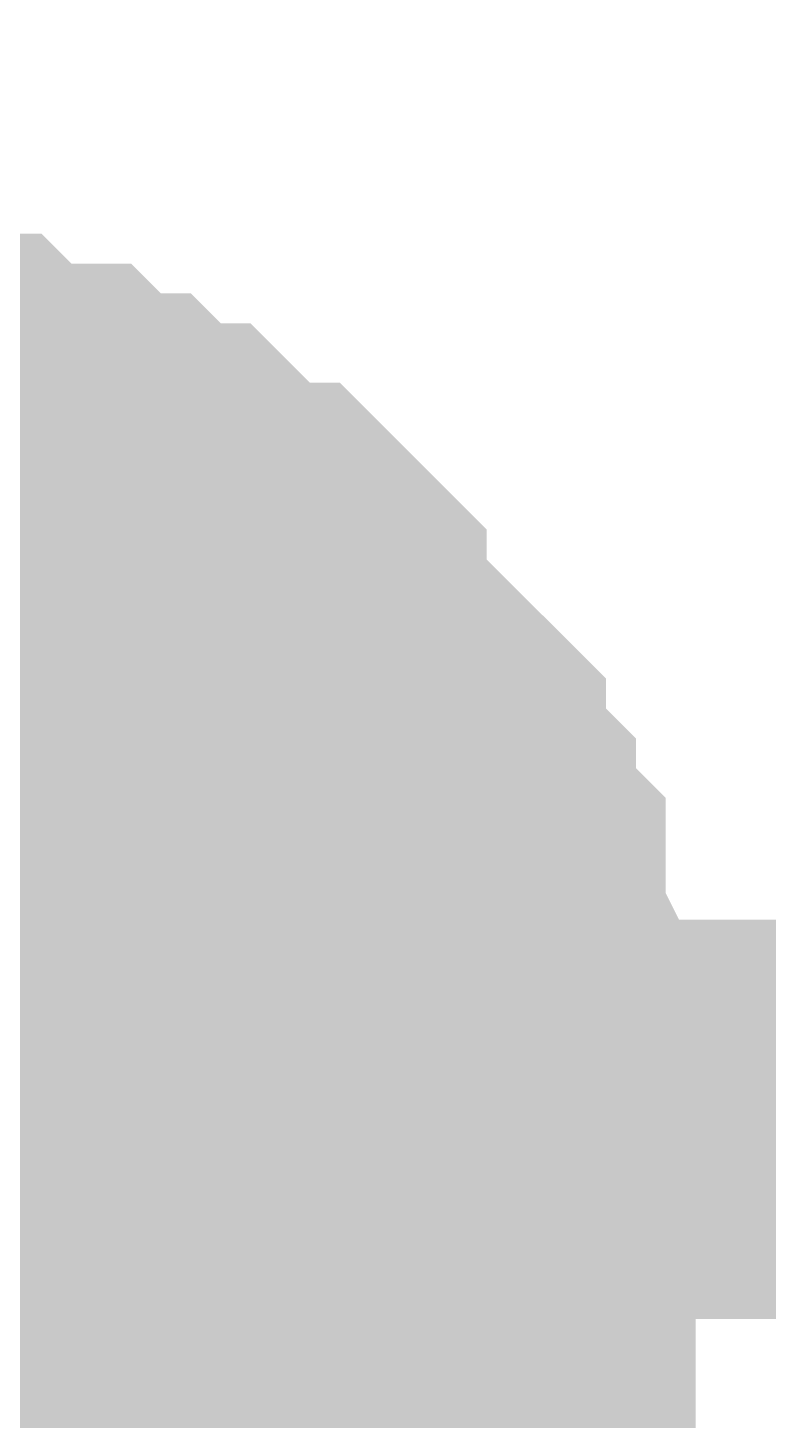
# Model space of a CAD drawing. Header units: millimetres. Extents: x 0 to 800, y 0 to 567.
# Drawn here: x 246.734 to 247.29, y 47.909 to 48.955 of the extents above; entities that cross this region are included whole.
import ezdxf

# ---------------------------------------------------------------- set-up
doc = ezdxf.new("R2010")
doc.units = ezdxf.units.MM
doc.layers.add('Sheet', color=255, linetype='Continuous')

msp = doc.modelspace()

# ---------------------------------------------------------------- linework, layer by layer
at = {"layer": 'Sheet'}
for points, const_width in [([(246.5706, 48.1349), (258.5766, 48.1349), (258.5766, 57.5872)], 0.2997), ([(246.5706, 48.6501), (246.593, 48.6501), (246.6154, 48.6501), (246.6602, 48.6501), (246.6826, 48.6501), (246.705, 48.6277), (246.7274, 48.6277), (246.7498, 48.6277), (246.7722, 48.6053), (246.7946, 48.6053), (246.817, 48.5829), (246.8394, 48.5829), (246.8618, 48.5605), (246.8842, 48.5381), (246.9066, 48.5381), (246.929, 48.5157), (246.929, 48.4933), (246.9514, 48.4709), (246.9738, 48.4485), (246.9962, 48.4261), (246.9962, 48.4261), (247.0186, 48.4037), (247.0186, 48.3813), (247.041, 48.3589), (247.041, 48.3365), (247.0634, 48.3141), (247.0634, 48.2917), (247.0634, 48.2693), (247.0858, 48.2245), (247.0858, 48.2021), (247.0858, 48.1797), (247.0858, 48.1573), (247.0858, 48.1349)], 0.2997), ([(246.5706, 48.6501), (246.593, 48.6501), (246.6154, 48.6501), (246.6602, 48.6501), (246.6826, 48.6501), (246.705, 48.6277), (246.7274, 48.6277), (246.7498, 48.6277), (246.7722, 48.6053), (246.7946, 48.6053), (246.817, 48.5829), (246.8394, 48.5829), (246.8618, 48.5605), (246.8842, 48.5381), (246.9066, 48.5381), (246.929, 48.5157), (246.929, 48.4933), (246.9514, 48.4709), (246.9738, 48.4485), (246.9962, 48.4261), (246.9962, 48.4261), (247.0186, 48.4037), (247.0186, 48.3813), (247.041, 48.3589), (247.041, 48.3365), (247.0634, 48.3141), (247.0634, 48.2917), (247.0634, 48.2693), (247.0858, 48.2245), (247.0858, 48.2021), (247.0858, 48.1797), (247.0858, 48.1573), (247.0858, 48.1349)], 0.2997), ([(246.5706, 48.6501), (246.593, 48.6501), (246.6154, 48.6501), (246.6602, 48.6501), (246.6826, 48.6501), (246.705, 48.6277), (246.7274, 48.6277), (246.7498, 48.6277), (246.7722, 48.6053), (246.7946, 48.6053), (246.817, 48.5829), (246.8394, 48.5829), (246.8618, 48.5605), (246.8842, 48.5381), (246.9066, 48.5381), (246.929, 48.5157), (246.929, 48.4933), (246.9514, 48.4709), (246.9738, 48.4485), (246.9962, 48.4261), (246.9962, 48.4261), (247.0186, 48.4037), (247.0186, 48.3813), (247.041, 48.3589), (247.041, 48.3365), (247.0634, 48.3141), (247.0634, 48.2917), (247.0634, 48.2693), (247.0858, 48.2245), (247.0858, 48.2021), (247.0858, 48.1797), (247.0858, 48.1573), (247.0858, 48.1349)], 0.2997), ([(246.5706, 48.6501), (246.593, 48.6501), (246.6154, 48.6501), (246.6602, 48.6501), (246.6826, 48.6501), (246.705, 48.6277), (246.7274, 48.6277), (246.7498, 48.6277), (246.7722, 48.6053), (246.7946, 48.6053), (246.817, 48.5829), (246.8394, 48.5829), (246.8618, 48.5605), (246.8842, 48.5381), (246.9066, 48.5381), (246.929, 48.5157), (246.929, 48.4933), (246.9514, 48.4709), (246.9738, 48.4485), (246.9962, 48.4261), (246.9962, 48.4261), (247.0186, 48.4037), (247.0186, 48.3813), (247.041, 48.3589), (247.041, 48.3365), (247.0634, 48.3141), (247.0634, 48.2917), (247.0634, 48.2693), (247.0858, 48.2245), (247.0858, 48.2021), (247.0858, 48.1797), (247.0858, 48.1573), (247.0858, 48.1349)], 0.2997), ([(246.5706, 48.5829), (246.593, 48.5829), (246.6154, 48.5829), (246.6602, 48.5829), (246.6826, 48.5829), (246.705, 48.5605), (246.7274, 48.5605), (246.7498, 48.5605), (246.7722, 48.5381), (246.7946, 48.5381), (246.817, 48.5157), (246.8394, 48.5157), (246.8618, 48.4933), (246.8842, 48.4933), (246.9066, 48.4709), (246.929, 48.4485), (246.929, 48.4261), (246.9514, 48.4261), (246.9738, 48.4037), (246.9962, 48.3813), (246.9962, 48.3589), (247.0186, 48.3365), (247.0186, 48.3141), (247.041, 48.2917), (247.041, 48.2693), (247.0634, 48.2469), (247.0634, 48.2245), (247.0634, 48.2021), (247.0858, 48.1797), (247.0858, 48.1573), (247.0858, 48.1125), (247.0858, 48.0902), (247.0858, 48.0678)], 0.2997), ([(246.5706, 48.5829), (246.593, 48.5829), (246.6154, 48.5829), (246.6602, 48.5829), (246.6826, 48.5829), (246.705, 48.5605), (246.7274, 48.5605), (246.7498, 48.5605), (246.7722, 48.5381), (246.7946, 48.5381), (246.817, 48.5157), (246.8394, 48.5157), (246.8618, 48.4933), (246.8842, 48.4933), (246.9066, 48.4709), (246.929, 48.4485), (246.929, 48.4261), (246.9514, 48.4261), (246.9738, 48.4037), (246.9962, 48.3813), (246.9962, 48.3589), (247.0186, 48.3365), (247.0186, 48.3141), (247.041, 48.2917), (247.041, 48.2693), (247.0634, 48.2469), (247.0634, 48.2245), (247.0634, 48.2021), (247.0858, 48.1797), (247.0858, 48.1573), (247.0858, 48.1125), (247.0858, 48.0902), (247.0858, 48.0678)], 0.2997), ([(246.5706, 48.5829), (246.593, 48.5829), (246.6154, 48.5829), (246.6602, 48.5829), (246.6826, 48.5829), (246.705, 48.5605), (246.7274, 48.5605), (246.7498, 48.5605), (246.7722, 48.5381), (246.7946, 48.5381), (246.817, 48.5157), (246.8394, 48.5157), (246.8618, 48.4933), (246.8842, 48.4933), (246.9066, 48.4709), (246.929, 48.4485), (246.929, 48.4261), (246.9514, 48.4261), (246.9738, 48.4037), (246.9962, 48.3813), (246.9962, 48.3589), (247.0186, 48.3365), (247.0186, 48.3141), (247.041, 48.2917), (247.041, 48.2693), (247.0634, 48.2469), (247.0634, 48.2245), (247.0634, 48.2021), (247.0858, 48.1797), (247.0858, 48.1573), (247.0858, 48.1125), (247.0858, 48.0902), (247.0858, 48.0678)], 0.2997), ([(246.5706, 48.5829), (246.593, 48.5829), (246.6154, 48.5829), (246.6602, 48.5829), (246.6826, 48.5829), (246.705, 48.5605), (246.7274, 48.5605), (246.7498, 48.5605), (246.7722, 48.5381), (246.7946, 48.5381), (246.817, 48.5157), (246.8394, 48.5157), (246.8618, 48.4933), (246.8842, 48.4933), (246.9066, 48.4709), (246.929, 48.4485), (246.929, 48.4261), (246.9514, 48.4261), (246.9738, 48.4037), (246.9962, 48.3813), (246.9962, 48.3589), (247.0186, 48.3365), (247.0186, 48.3141), (247.041, 48.2917), (247.041, 48.2693), (247.0634, 48.2469), (247.0634, 48.2245), (247.0634, 48.2021), (247.0858, 48.1797), (247.0858, 48.1573), (247.0858, 48.1125), (247.0858, 48.0902), (247.0858, 48.0678)], 0.2997), ([(246.5706, 48.5829), (246.593, 48.5829), (246.6154, 48.5829), (246.6602, 48.5829), (246.6826, 48.5829), (246.705, 48.5605), (246.7274, 48.5605), (246.7498, 48.5605), (246.7722, 48.5381), (246.7946, 48.5381), (246.817, 48.5157), (246.8394, 48.5157), (246.8618, 48.4933), (246.8842, 48.4933), (246.9066, 48.4709), (246.929, 48.4485), (246.929, 48.4261), (246.9514, 48.4261), (246.9738, 48.4037), (246.9962, 48.3813), (246.9962, 48.3589), (247.0186, 48.3365), (247.0186, 48.3141), (247.041, 48.2917), (247.041, 48.2693), (247.0634, 48.2469), (247.0634, 48.2245), (247.0634, 48.2021), (247.0858, 48.1797), (247.0858, 48.1573), (247.0858, 48.1125), (247.0858, 48.0902), (247.0858, 48.0678)], 0.2997), ([(246.5706, 48.5829), (246.593, 48.5829), (246.6154, 48.5829), (246.6602, 48.5829), (246.6826, 48.5829), (246.705, 48.5605), (246.7274, 48.5605), (246.7498, 48.5605), (246.7722, 48.5381), (246.7946, 48.5381), (246.817, 48.5157), (246.8394, 48.5157), (246.8618, 48.4933), (246.8842, 48.4933), (246.9066, 48.4709), (246.929, 48.4485), (246.929, 48.4261), (246.9514, 48.4261), (246.9738, 48.4037), (246.9962, 48.3813), (246.9962, 48.3589), (247.0186, 48.3365), (247.0186, 48.3141), (247.041, 48.2917), (247.041, 48.2693), (247.0634, 48.2469), (247.0634, 48.2245), (247.0634, 48.2021), (247.0858, 48.1797), (247.0858, 48.1573), (247.0858, 48.1125), (247.0858, 48.0902), (247.0858, 48.0678)], 0.2997), ([(246.6826, 48.6501), (246.705, 48.6277), (246.7274, 48.6277), (246.7498, 48.6277), (246.7722, 48.6053), (246.7946, 48.6053), (246.817, 48.5829), (246.8394, 48.5829), (246.8618, 48.5605), (246.8842, 48.5381), (246.9066, 48.5381), (246.929, 48.5157), (246.929, 48.4933), (246.9514, 48.4709), (246.9738, 48.4485), (246.9962, 48.4261), (246.9962, 48.4261), (247.0186, 48.4037), (247.0186, 48.3813), (247.041, 48.3589), (247.041, 48.3365), (247.0634, 48.3141), (247.0634, 48.2917), (247.0634, 48.2693), (247.0858, 48.2245), (247.0858, 48.2021), (247.0858, 48.1797), (247.0858, 48.1573), (247.0858, 48.1349)], 0.0991), ([(246.6826, 48.6501), (246.705, 48.6277), (246.7274, 48.6277), (246.7498, 48.6277), (246.7722, 48.6053), (246.7946, 48.6053), (246.817, 48.5829), (246.8394, 48.5829), (246.8618, 48.5605), (246.8842, 48.5381), (246.9066, 48.5381), (246.929, 48.5157), (246.929, 48.4933), (246.9514, 48.4709), (246.9738, 48.4485), (246.9962, 48.4261), (246.9962, 48.4261), (247.0186, 48.4037), (247.0186, 48.3813), (247.041, 48.3589), (247.041, 48.3365), (247.0634, 48.3141), (247.0634, 48.2917), (247.0634, 48.2693), (247.0858, 48.2245), (247.0858, 48.2021), (247.0858, 48.1797), (247.0858, 48.1573), (247.0858, 48.1349)], 0.0991), ([(246.6826, 48.6501), (246.705, 48.6277), (246.7274, 48.6277), (246.7498, 48.6277), (246.7722, 48.6053), (246.7946, 48.6053), (246.817, 48.5829), (246.8394, 48.5829), (246.8618, 48.5605), (246.8842, 48.5381), (246.9066, 48.5381), (246.929, 48.5157), (246.929, 48.4933), (246.9514, 48.4709), (246.9738, 48.4485), (246.9962, 48.4261), (246.9962, 48.4261), (247.0186, 48.4037), (247.0186, 48.3813), (247.041, 48.3589), (247.041, 48.3365), (247.0634, 48.3141), (247.0634, 48.2917), (247.0634, 48.2693), (247.0858, 48.2245), (247.0858, 48.2021), (247.0858, 48.1797), (247.0858, 48.1573), (247.0858, 48.1349)], 0.0991), ([(246.6826, 48.6501), (246.705, 48.6277), (246.7274, 48.6277), (246.7498, 48.6277), (246.7722, 48.6053), (246.7946, 48.6053), (246.817, 48.5829), (246.8394, 48.5829), (246.8618, 48.5605), (246.8842, 48.5381), (246.9066, 48.5381), (246.929, 48.5157), (246.929, 48.4933), (246.9514, 48.4709), (246.9738, 48.4485), (246.9962, 48.4261), (246.9962, 48.4261), (247.0186, 48.4037), (247.0186, 48.3813), (247.041, 48.3589), (247.041, 48.3365), (247.0634, 48.3141), (247.0634, 48.2917), (247.0634, 48.2693), (247.0858, 48.2245), (247.0858, 48.2021), (247.0858, 48.1797), (247.0858, 48.1573), (247.0858, 48.1349)], 0.0991), ([(246.6826, 48.5829), (246.705, 48.5605), (246.7274, 48.5605), (246.7498, 48.5605), (246.7722, 48.5381), (246.7946, 48.5381), (246.817, 48.5157), (246.8394, 48.5157), (246.8618, 48.4933), (246.8842, 48.4933), (246.9066, 48.4709), (246.929, 48.4485), (246.929, 48.4261), (246.9514, 48.4261), (246.9738, 48.4037), (246.9962, 48.3813), (246.9962, 48.3589), (247.0186, 48.3365), (247.0186, 48.3141), (247.041, 48.2917), (247.041, 48.2693), (247.0634, 48.2469), (247.0634, 48.2245), (247.0634, 48.2021), (247.0858, 48.1797), (247.0858, 48.1573), (247.0858, 48.1125), (247.0858, 48.0902), (247.0858, 48.0678)], 0.0991), ([(246.6826, 48.5829), (246.705, 48.5605), (246.7274, 48.5605), (246.7498, 48.5605), (246.7722, 48.5381), (246.7946, 48.5381), (246.817, 48.5157), (246.8394, 48.5157), (246.8618, 48.4933), (246.8842, 48.4933), (246.9066, 48.4709), (246.929, 48.4485), (246.929, 48.4261), (246.9514, 48.4261), (246.9738, 48.4037), (246.9962, 48.3813), (246.9962, 48.3589), (247.0186, 48.3365), (247.0186, 48.3141), (247.041, 48.2917), (247.041, 48.2693), (247.0634, 48.2469), (247.0634, 48.2245), (247.0634, 48.2021), (247.0858, 48.1797), (247.0858, 48.1573), (247.0858, 48.1125), (247.0858, 48.0902), (247.0858, 48.0678)], 0.0991), ([(246.6826, 48.5829), (246.705, 48.5605), (246.7274, 48.5605), (246.7498, 48.5605), (246.7722, 48.5381), (246.7946, 48.5381), (246.817, 48.5157), (246.8394, 48.5157), (246.8618, 48.4933), (246.8842, 48.4933), (246.9066, 48.4709), (246.929, 48.4485), (246.929, 48.4261), (246.9514, 48.4261), (246.9738, 48.4037), (246.9962, 48.3813), (246.9962, 48.3589), (247.0186, 48.3365), (247.0186, 48.3141), (247.041, 48.2917), (247.041, 48.2693), (247.0634, 48.2469), (247.0634, 48.2245), (247.0634, 48.2021), (247.0858, 48.1797), (247.0858, 48.1573), (247.0858, 48.1125), (247.0858, 48.0902), (247.0858, 48.0678)], 0.0991), ([(246.6826, 48.5829), (246.705, 48.5605), (246.7274, 48.5605), (246.7498, 48.5605), (246.7722, 48.5381), (246.7946, 48.5381), (246.817, 48.5157), (246.8394, 48.5157), (246.8618, 48.4933), (246.8842, 48.4933), (246.9066, 48.4709), (246.929, 48.4485), (246.929, 48.4261), (246.9514, 48.4261), (246.9738, 48.4037), (246.9962, 48.3813), (246.9962, 48.3589), (247.0186, 48.3365), (247.0186, 48.3141), (247.041, 48.2917), (247.041, 48.2693), (247.0634, 48.2469), (247.0634, 48.2245), (247.0634, 48.2021), (247.0858, 48.1797), (247.0858, 48.1573), (247.0858, 48.1125), (247.0858, 48.0902), (247.0858, 48.0678)], 0.0991), ([(246.6826, 48.5829), (246.705, 48.5605), (246.7274, 48.5605), (246.7498, 48.5605), (246.7722, 48.5381), (246.7946, 48.5381), (246.817, 48.5157), (246.8394, 48.5157), (246.8618, 48.4933), (246.8842, 48.4933), (246.9066, 48.4709), (246.929, 48.4485), (246.929, 48.4261), (246.9514, 48.4261), (246.9738, 48.4037), (246.9962, 48.3813), (246.9962, 48.3589), (247.0186, 48.3365), (247.0186, 48.3141), (247.041, 48.2917), (247.041, 48.2693), (247.0634, 48.2469), (247.0634, 48.2245), (247.0634, 48.2021), (247.0858, 48.1797), (247.0858, 48.1573), (247.0858, 48.1125), (247.0858, 48.0902), (247.0858, 48.0678)], 0.0991), ([(246.6826, 48.5829), (246.705, 48.5605), (246.7274, 48.5605), (246.7498, 48.5605), (246.7722, 48.5381), (246.7946, 48.5381), (246.817, 48.5157), (246.8394, 48.5157), (246.8618, 48.4933), (246.8842, 48.4933), (246.9066, 48.4709), (246.929, 48.4485), (246.929, 48.4261), (246.9514, 48.4261), (246.9738, 48.4037), (246.9962, 48.3813), (246.9962, 48.3589), (247.0186, 48.3365), (247.0186, 48.3141), (247.041, 48.2917), (247.041, 48.2693), (247.0634, 48.2469), (247.0634, 48.2245), (247.0634, 48.2021), (247.0858, 48.1797), (247.0858, 48.1573), (247.0858, 48.1125), (247.0858, 48.0902), (247.0858, 48.0678)], 0.0991), ([(247.0858, 48.1349), (247.0858, 48.1125), (247.0858, 48.0902), (247.0858, 48.0454), (247.0858, 48.023), (247.0634, 48.0006), (247.0634, 47.9782), (247.0634, 47.9558), (247.041, 47.9334), (247.041, 47.911), (247.0186, 47.8886), (247.0186, 47.8662), (246.9962, 47.8438), (246.9962, 47.8214), (246.9738, 47.799), (246.9514, 47.7766), (246.929, 47.7766), (246.929, 47.7542)], 0.2997), ([(247.0858, 48.1349), (247.0858, 48.1125), (247.0858, 48.0902), (247.0858, 48.0454), (247.0858, 48.023), (247.0634, 48.0006), (247.0634, 47.9782), (247.0634, 47.9558), (247.041, 47.9334), (247.041, 47.911), (247.0186, 47.8886), (247.0186, 47.8662), (246.9962, 47.8438), (246.9962, 47.8214), (246.9738, 47.799), (246.9514, 47.7766), (246.929, 47.7766), (246.929, 47.7542)], 0.2997), ([(247.0858, 48.1349), (247.0858, 48.1125), (247.0858, 48.0902), (247.0858, 48.0454), (247.0858, 48.023), (247.0634, 48.0006), (247.0634, 47.9782), (247.0634, 47.9558), (247.041, 47.9334), (247.041, 47.911), (247.0186, 47.8886), (247.0186, 47.8662), (246.9962, 47.8438), (246.9962, 47.8214), (246.9738, 47.799), (246.9514, 47.7766), (246.929, 47.7766), (246.929, 47.7542)], 0.2997), ([(247.0858, 48.1349), (247.0858, 48.1125), (247.0858, 48.0902), (247.0858, 48.0454), (247.0858, 48.023), (247.0634, 48.0006), (247.0634, 47.9782), (247.0634, 47.9558), (247.041, 47.9334), (247.041, 47.911), (247.0186, 47.8886), (247.0186, 47.8662), (246.9962, 47.8438), (246.9962, 47.8214), (246.9738, 47.799), (246.9514, 47.7766), (246.929, 47.7766), (246.929, 47.7542)], 0.2997), ([(247.0858, 48.1349), (247.0858, 48.1349), (247.0858, 48.1349), (247.0858, 48.1349), (247.0858, 48.1349), (247.0858, 48.1349), (247.0858, 48.1349), (247.0858, 48.1349), (247.0858, 48.1349), (247.0858, 48.1349), (247.0858, 48.1349), (247.0858, 48.1349), (247.0858, 48.1349), (247.0858, 48.1349), (247.0858, 48.1349), (247.0858, 48.1349), (247.0858, 48.1349), (247.0858, 48.1349), (247.0858, 48.1349), (247.0858, 48.1349), (247.0858, 48.1349), (247.0858, 48.1349), (247.0858, 48.1349), (247.0858, 48.1349), (247.0858, 48.1349), (247.0858, 48.1349), (247.0858, 48.1349), (247.0858, 48.1349), (247.0858, 48.1349), (247.0858, 48.1349), (247.0858, 48.1349), (247.0858, 48.1349), (247.0858, 48.1349)], 0.2997), ([(247.0858, 48.1349), (247.0858, 48.1349)], 0.2997), ([(247.0858, 48.1349), (247.0858, 48.1349), (247.0858, 48.1349), (247.0858, 48.1349), (247.0858, 48.1349), (247.0858, 48.1349), (247.0858, 48.1349), (247.0858, 48.1349), (247.0858, 48.1349), (247.0858, 48.1349), (247.0858, 48.1349), (247.0858, 48.1349), (247.0858, 48.1349), (247.0858, 48.1349), (247.0858, 48.1349), (247.0858, 48.1349), (247.0858, 48.1349), (247.0858, 48.1349), (247.0858, 48.1349), (247.0858, 48.1349), (247.0858, 48.1349), (247.0858, 48.1349), (247.0858, 48.1349), (247.0858, 48.1349), (247.0858, 48.1349), (247.0858, 48.1349), (247.0858, 48.1349), (247.0858, 48.1349), (247.0858, 48.1349), (247.0858, 48.1349), (247.0858, 48.1349), (247.0858, 48.1349), (247.0858, 48.1349)], 0.2997), ([(247.0858, 48.1349), (247.0858, 48.1349)], 0.2997), ([(247.0858, 48.1349), (247.0858, 48.1349), (247.0858, 48.1349), (247.0858, 48.1349), (247.0858, 48.1349), (247.0858, 48.1349), (247.0858, 48.1349), (247.0858, 48.1349), (247.0858, 48.1349), (247.0858, 48.1349), (247.0858, 48.1349), (247.0858, 48.1349), (247.0858, 48.1349), (247.0858, 48.1349), (247.0858, 48.1349), (247.0858, 48.1349), (247.0858, 48.1349), (247.0858, 48.1349), (247.0858, 48.1349), (247.0858, 48.1349), (247.0858, 48.1349), (247.0858, 48.1349), (247.0858, 48.1349), (247.0858, 48.1349), (247.0858, 48.1349), (247.0858, 48.1349), (247.0858, 48.1349), (247.0858, 48.1349), (247.0858, 48.1349), (247.0858, 48.1349), (247.0858, 48.1349), (247.0858, 48.1349), (247.0858, 48.1349)], 0.2997), ([(247.0858, 48.1349), (247.0858, 48.1349)], 0.2997), ([(247.0858, 48.1349), (247.0858, 48.1349), (247.0858, 48.1349), (247.0858, 48.1349), (247.0858, 48.1349), (247.0858, 48.1349), (247.0858, 48.1349), (247.0858, 48.1349), (247.0858, 48.1349), (247.0858, 48.1349), (247.0858, 48.1349), (247.0858, 48.1349), (247.0858, 48.1349), (247.0858, 48.1349), (247.0858, 48.1349), (247.0858, 48.1349), (247.0858, 48.1349), (247.0858, 48.1349), (247.0858, 48.1349), (247.0858, 48.1349), (247.0858, 48.1349), (247.0858, 48.1349), (247.0858, 48.1349), (247.0858, 48.1349), (247.0858, 48.1349), (247.0858, 48.1349), (247.0858, 48.1349), (247.0858, 48.1349), (247.0858, 48.1349), (247.0858, 48.1349), (247.0858, 48.1349), (247.0858, 48.1349), (247.0858, 48.1349)], 0.2997), ([(247.0858, 48.1349), (247.0858, 48.1349)], 0.2997), ([(247.0858, 48.0678), (247.0858, 48.0454), (247.0858, 48.023), (247.0858, 47.9782), (247.0858, 47.9558), (247.0634, 47.9334), (247.0634, 47.911), (247.0634, 47.8886), (247.041, 47.8662), (247.041, 47.8438), (247.0186, 47.8214), (247.0186, 47.799), (246.9962, 47.7766), (246.9962, 47.7542)], 0.2997), ([(247.0858, 48.0678), (247.0858, 48.0454), (247.0858, 48.023), (247.0858, 47.9782), (247.0858, 47.9558), (247.0634, 47.9334), (247.0634, 47.911), (247.0634, 47.8886), (247.041, 47.8662), (247.041, 47.8438), (247.0186, 47.8214), (247.0186, 47.799), (246.9962, 47.7766), (246.9962, 47.7542)], 0.2997), ([(247.0858, 48.0678), (247.0858, 48.0454), (247.0858, 48.023), (247.0858, 47.9782), (247.0858, 47.9558), (247.0634, 47.9334), (247.0634, 47.911), (247.0634, 47.8886), (247.041, 47.8662), (247.041, 47.8438), (247.0186, 47.8214), (247.0186, 47.799), (246.9962, 47.7766), (246.9962, 47.7542)], 0.2997), ([(247.0858, 48.0678), (247.0858, 48.0454), (247.0858, 48.023), (247.0858, 47.9782), (247.0858, 47.9558), (247.0634, 47.9334), (247.0634, 47.911), (247.0634, 47.8886), (247.041, 47.8662), (247.041, 47.8438), (247.0186, 47.8214), (247.0186, 47.799), (246.9962, 47.7766), (246.9962, 47.7542)], 0.2997), ([(247.0858, 48.0678), (247.0858, 48.0454), (247.0858, 48.023), (247.0858, 47.9782), (247.0858, 47.9558), (247.0634, 47.9334), (247.0634, 47.911), (247.0634, 47.8886), (247.041, 47.8662), (247.041, 47.8438), (247.0186, 47.8214), (247.0186, 47.799), (246.9962, 47.7766), (246.9962, 47.7542)], 0.2997), ([(247.0858, 48.0678), (247.0858, 48.0454), (247.0858, 48.023), (247.0858, 47.9782), (247.0858, 47.9558), (247.0634, 47.9334), (247.0634, 47.911), (247.0634, 47.8886), (247.041, 47.8662), (247.041, 47.8438), (247.0186, 47.8214), (247.0186, 47.799), (246.9962, 47.7766), (246.9962, 47.7542)], 0.2997), ([(247.0858, 48.0678), (247.0858, 48.0678), (247.0858, 48.0678), (247.0858, 48.0678), (247.0858, 48.0678), (247.0858, 48.0678), (247.0858, 48.0678), (247.0858, 48.0678), (247.0858, 48.0678), (247.0858, 48.0678), (247.0858, 48.0678), (247.0858, 48.0678), (247.0858, 48.0678), (247.0858, 48.0678), (247.0858, 48.0678), (247.0858, 48.0678), (247.0858, 48.0678), (247.0858, 48.0678), (247.0858, 48.0678), (247.0858, 48.0678), (247.0858, 48.0678), (247.0858, 48.0678), (247.0858, 48.0678), (247.0858, 48.0678), (247.0858, 48.0678), (247.0858, 48.0678), (247.0858, 48.0678), (247.0858, 48.0678), (247.0858, 48.0678), (247.0858, 48.0678), (247.0858, 48.0678), (247.0858, 48.0678), (247.0858, 48.0678)], 0.2997), ([(247.0858, 48.0678), (247.0858, 48.0678)], 0.2997), ([(247.0858, 48.0678), (247.0858, 48.0678), (247.0858, 48.0678), (247.0858, 48.0678), (247.0858, 48.0678), (247.0858, 48.0678), (247.0858, 48.0678), (247.0858, 48.0678), (247.0858, 48.0678), (247.0858, 48.0678), (247.0858, 48.0678), (247.0858, 48.0678), (247.0858, 48.0678), (247.0858, 48.0678), (247.0858, 48.0678), (247.0858, 48.0678), (247.0858, 48.0678), (247.0858, 48.0678), (247.0858, 48.0678), (247.0858, 48.0678), (247.0858, 48.0678), (247.0858, 48.0678), (247.0858, 48.0678), (247.0858, 48.0678), (247.0858, 48.0678), (247.0858, 48.0678), (247.0858, 48.0678), (247.0858, 48.0678), (247.0858, 48.0678), (247.0858, 48.0678), (247.0858, 48.0678), (247.0858, 48.0678), (247.0858, 48.0678)], 0.2997), ([(247.0858, 48.0678), (247.0858, 48.0678)], 0.2997), ([(247.0858, 48.0678), (247.0858, 48.0678), (247.0858, 48.0678), (247.0858, 48.0678), (247.0858, 48.0678), (247.0858, 48.0678), (247.0858, 48.0678), (247.0858, 48.0678), (247.0858, 48.0678), (247.0858, 48.0678), (247.0858, 48.0678), (247.0858, 48.0678), (247.0858, 48.0678), (247.0858, 48.0678), (247.0858, 48.0678), (247.0858, 48.0678), (247.0858, 48.0678), (247.0858, 48.0678), (247.0858, 48.0678), (247.0858, 48.0678), (247.0858, 48.0678), (247.0858, 48.0678), (247.0858, 48.0678), (247.0858, 48.0678), (247.0858, 48.0678), (247.0858, 48.0678), (247.0858, 48.0678), (247.0858, 48.0678), (247.0858, 48.0678), (247.0858, 48.0678), (247.0858, 48.0678), (247.0858, 48.0678), (247.0858, 48.0678)], 0.2997), ([(247.0858, 48.0678), (247.0858, 48.0678)], 0.2997), ([(247.0858, 48.0678), (247.0858, 48.0678), (247.0858, 48.0678), (247.0858, 48.0678), (247.0858, 48.0678), (247.0858, 48.0678), (247.0858, 48.0678), (247.0858, 48.0678), (247.0858, 48.0678), (247.0858, 48.0678), (247.0858, 48.0678), (247.0858, 48.0678), (247.0858, 48.0678), (247.0858, 48.0678), (247.0858, 48.0678), (247.0858, 48.0678), (247.0858, 48.0678), (247.0858, 48.0678), (247.0858, 48.0678), (247.0858, 48.0678), (247.0858, 48.0678), (247.0858, 48.0678), (247.0858, 48.0678), (247.0858, 48.0678), (247.0858, 48.0678), (247.0858, 48.0678), (247.0858, 48.0678), (247.0858, 48.0678), (247.0858, 48.0678), (247.0858, 48.0678), (247.0858, 48.0678), (247.0858, 48.0678), (247.0858, 48.0678)], 0.2997), ([(247.0858, 48.0678), (247.0858, 48.0678)], 0.2997), ([(247.0858, 48.0678), (247.0858, 48.0678), (247.0858, 48.0678), (247.0858, 48.0678), (247.0858, 48.0678), (247.0858, 48.0678), (247.0858, 48.0678), (247.0858, 48.0678), (247.0858, 48.0678), (247.0858, 48.0678), (247.0858, 48.0678), (247.0858, 48.0678), (247.0858, 48.0678), (247.0858, 48.0678), (247.0858, 48.0678), (247.0858, 48.0678), (247.0858, 48.0678), (247.0858, 48.0678), (247.0858, 48.0678), (247.0858, 48.0678), (247.0858, 48.0678), (247.0858, 48.0678), (247.0858, 48.0678), (247.0858, 48.0678), (247.0858, 48.0678), (247.0858, 48.0678), (247.0858, 48.0678), (247.0858, 48.0678), (247.0858, 48.0678), (247.0858, 48.0678), (247.0858, 48.0678), (247.0858, 48.0678), (247.0858, 48.0678)], 0.2997), ([(247.0858, 48.0678), (247.0858, 48.0678)], 0.2997), ([(247.0858, 48.0678), (247.0858, 48.0678), (247.0858, 48.0678), (247.0858, 48.0678), (247.0858, 48.0678), (247.0858, 48.0678), (247.0858, 48.0678), (247.0858, 48.0678), (247.0858, 48.0678), (247.0858, 48.0678), (247.0858, 48.0678), (247.0858, 48.0678), (247.0858, 48.0678), (247.0858, 48.0678), (247.0858, 48.0678), (247.0858, 48.0678), (247.0858, 48.0678), (247.0858, 48.0678), (247.0858, 48.0678), (247.0858, 48.0678), (247.0858, 48.0678), (247.0858, 48.0678), (247.0858, 48.0678), (247.0858, 48.0678), (247.0858, 48.0678), (247.0858, 48.0678), (247.0858, 48.0678), (247.0858, 48.0678), (247.0858, 48.0678), (247.0858, 48.0678), (247.0858, 48.0678), (247.0858, 48.0678), (247.0858, 48.0678)], 0.2997), ([(247.0858, 48.0678), (247.0858, 48.0678)], 0.2997), ([(247.0858, 48.1349), (247.0858, 48.1125), (247.0858, 48.0902), (247.0858, 48.0454), (247.0858, 48.023), (247.0634, 48.0006), (247.0634, 47.9782), (247.0634, 47.9558), (247.041, 47.9334), (247.041, 47.911), (247.0186, 47.8886), (247.0186, 47.8662), (246.9962, 47.8438)], 0.0991), ([(247.0858, 48.1349), (247.0858, 48.1125), (247.0858, 48.0902), (247.0858, 48.0454), (247.0858, 48.023), (247.0634, 48.0006), (247.0634, 47.9782), (247.0634, 47.9558), (247.041, 47.9334), (247.041, 47.911), (247.0186, 47.8886), (247.0186, 47.8662), (246.9962, 47.8438)], 0.0991), ([(247.0858, 48.1349), (247.0858, 48.1125), (247.0858, 48.0902), (247.0858, 48.0454), (247.0858, 48.023), (247.0634, 48.0006), (247.0634, 47.9782), (247.0634, 47.9558), (247.041, 47.9334), (247.041, 47.911), (247.0186, 47.8886), (247.0186, 47.8662), (246.9962, 47.8438)], 0.0991), ([(247.0858, 48.1349), (247.0858, 48.1125), (247.0858, 48.0902), (247.0858, 48.0454), (247.0858, 48.023), (247.0634, 48.0006), (247.0634, 47.9782), (247.0634, 47.9558), (247.041, 47.9334), (247.041, 47.911), (247.0186, 47.8886), (247.0186, 47.8662), (246.9962, 47.8438)], 0.0991), ([(247.0858, 48.1349), (247.0858, 48.1349), (247.0858, 48.1349), (247.0858, 48.1349), (247.0858, 48.1349), (247.0858, 48.1349), (247.0858, 48.1349), (247.0858, 48.1349), (247.0858, 48.1349), (247.0858, 48.1349), (247.0858, 48.1349), (247.0858, 48.1349), (247.0858, 48.1349), (247.0858, 48.1349), (247.0858, 48.1349), (247.0858, 48.1349), (247.0858, 48.1349), (247.0858, 48.1349), (247.0858, 48.1349), (247.0858, 48.1349), (247.0858, 48.1349), (247.0858, 48.1349), (247.0858, 48.1349), (247.0858, 48.1349), (247.0858, 48.1349), (247.0858, 48.1349), (247.0858, 48.1349), (247.0858, 48.1349), (247.0858, 48.1349), (247.0858, 48.1349), (247.0858, 48.1349), (247.0858, 48.1349), (247.0858, 48.1349)], 0.0991), ([(247.0858, 48.1349), (247.0858, 48.1349)], 0.0991), ([(247.0858, 48.1349), (247.0858, 48.1349), (247.0858, 48.1349), (247.0858, 48.1349), (247.0858, 48.1349), (247.0858, 48.1349), (247.0858, 48.1349), (247.0858, 48.1349), (247.0858, 48.1349), (247.0858, 48.1349), (247.0858, 48.1349), (247.0858, 48.1349), (247.0858, 48.1349), (247.0858, 48.1349), (247.0858, 48.1349), (247.0858, 48.1349), (247.0858, 48.1349), (247.0858, 48.1349), (247.0858, 48.1349), (247.0858, 48.1349), (247.0858, 48.1349), (247.0858, 48.1349), (247.0858, 48.1349), (247.0858, 48.1349), (247.0858, 48.1349), (247.0858, 48.1349), (247.0858, 48.1349), (247.0858, 48.1349), (247.0858, 48.1349), (247.0858, 48.1349), (247.0858, 48.1349), (247.0858, 48.1349), (247.0858, 48.1349)], 0.0991), ([(247.0858, 48.1349), (247.0858, 48.1349)], 0.0991), ([(247.0858, 48.1349), (247.0858, 48.1349), (247.0858, 48.1349), (247.0858, 48.1349), (247.0858, 48.1349), (247.0858, 48.1349), (247.0858, 48.1349), (247.0858, 48.1349), (247.0858, 48.1349), (247.0858, 48.1349), (247.0858, 48.1349), (247.0858, 48.1349), (247.0858, 48.1349), (247.0858, 48.1349), (247.0858, 48.1349), (247.0858, 48.1349), (247.0858, 48.1349), (247.0858, 48.1349), (247.0858, 48.1349), (247.0858, 48.1349), (247.0858, 48.1349), (247.0858, 48.1349), (247.0858, 48.1349), (247.0858, 48.1349), (247.0858, 48.1349), (247.0858, 48.1349), (247.0858, 48.1349), (247.0858, 48.1349), (247.0858, 48.1349), (247.0858, 48.1349), (247.0858, 48.1349), (247.0858, 48.1349), (247.0858, 48.1349)], 0.0991), ([(247.0858, 48.1349), (247.0858, 48.1349)], 0.0991), ([(247.0858, 48.1349), (247.0858, 48.1349), (247.0858, 48.1349), (247.0858, 48.1349), (247.0858, 48.1349), (247.0858, 48.1349), (247.0858, 48.1349), (247.0858, 48.1349), (247.0858, 48.1349), (247.0858, 48.1349), (247.0858, 48.1349), (247.0858, 48.1349), (247.0858, 48.1349), (247.0858, 48.1349), (247.0858, 48.1349), (247.0858, 48.1349), (247.0858, 48.1349), (247.0858, 48.1349), (247.0858, 48.1349), (247.0858, 48.1349), (247.0858, 48.1349), (247.0858, 48.1349), (247.0858, 48.1349), (247.0858, 48.1349), (247.0858, 48.1349), (247.0858, 48.1349), (247.0858, 48.1349), (247.0858, 48.1349), (247.0858, 48.1349), (247.0858, 48.1349), (247.0858, 48.1349), (247.0858, 48.1349), (247.0858, 48.1349)], 0.0991), ([(247.0858, 48.1349), (247.0858, 48.1349)], 0.0991), ([(247.0858, 48.0678), (247.0858, 48.0454), (247.0858, 48.023), (247.0858, 47.9782), (247.0858, 47.9558), (247.0634, 47.9334), (247.0634, 47.911), (247.0634, 47.8886), (247.041, 47.8662), (247.041, 47.8438)], 0.0991), ([(247.0858, 48.0678), (247.0858, 48.0454), (247.0858, 48.023), (247.0858, 47.9782), (247.0858, 47.9558), (247.0634, 47.9334), (247.0634, 47.911), (247.0634, 47.8886), (247.041, 47.8662), (247.041, 47.8438)], 0.0991), ([(247.0858, 48.0678), (247.0858, 48.0454), (247.0858, 48.023), (247.0858, 47.9782), (247.0858, 47.9558), (247.0634, 47.9334), (247.0634, 47.911), (247.0634, 47.8886), (247.041, 47.8662), (247.041, 47.8438)], 0.0991), ([(247.0858, 48.0678), (247.0858, 48.0454), (247.0858, 48.023), (247.0858, 47.9782), (247.0858, 47.9558), (247.0634, 47.9334), (247.0634, 47.911), (247.0634, 47.8886), (247.041, 47.8662), (247.041, 47.8438)], 0.0991), ([(247.0858, 48.0678), (247.0858, 48.0454), (247.0858, 48.023), (247.0858, 47.9782), (247.0858, 47.9558), (247.0634, 47.9334), (247.0634, 47.911), (247.0634, 47.8886), (247.041, 47.8662), (247.041, 47.8438)], 0.0991), ([(247.0858, 48.0678), (247.0858, 48.0454), (247.0858, 48.023), (247.0858, 47.9782), (247.0858, 47.9558), (247.0634, 47.9334), (247.0634, 47.911), (247.0634, 47.8886), (247.041, 47.8662), (247.041, 47.8438)], 0.0991), ([(247.0858, 48.0678), (247.0858, 48.0678), (247.0858, 48.0678), (247.0858, 48.0678), (247.0858, 48.0678), (247.0858, 48.0678), (247.0858, 48.0678), (247.0858, 48.0678), (247.0858, 48.0678), (247.0858, 48.0678), (247.0858, 48.0678), (247.0858, 48.0678), (247.0858, 48.0678), (247.0858, 48.0678), (247.0858, 48.0678), (247.0858, 48.0678), (247.0858, 48.0678), (247.0858, 48.0678), (247.0858, 48.0678), (247.0858, 48.0678), (247.0858, 48.0678), (247.0858, 48.0678), (247.0858, 48.0678), (247.0858, 48.0678), (247.0858, 48.0678), (247.0858, 48.0678), (247.0858, 48.0678), (247.0858, 48.0678), (247.0858, 48.0678), (247.0858, 48.0678), (247.0858, 48.0678), (247.0858, 48.0678), (247.0858, 48.0678)], 0.0991), ([(247.0858, 48.0678), (247.0858, 48.0678)], 0.0991), ([(247.0858, 48.0678), (247.0858, 48.0678), (247.0858, 48.0678), (247.0858, 48.0678), (247.0858, 48.0678), (247.0858, 48.0678), (247.0858, 48.0678), (247.0858, 48.0678), (247.0858, 48.0678), (247.0858, 48.0678), (247.0858, 48.0678), (247.0858, 48.0678), (247.0858, 48.0678), (247.0858, 48.0678), (247.0858, 48.0678), (247.0858, 48.0678), (247.0858, 48.0678), (247.0858, 48.0678), (247.0858, 48.0678), (247.0858, 48.0678), (247.0858, 48.0678), (247.0858, 48.0678), (247.0858, 48.0678), (247.0858, 48.0678), (247.0858, 48.0678), (247.0858, 48.0678), (247.0858, 48.0678), (247.0858, 48.0678), (247.0858, 48.0678), (247.0858, 48.0678), (247.0858, 48.0678), (247.0858, 48.0678), (247.0858, 48.0678)], 0.0991), ([(247.0858, 48.0678), (247.0858, 48.0678)], 0.0991), ([(247.0858, 48.0678), (247.0858, 48.0678), (247.0858, 48.0678), (247.0858, 48.0678), (247.0858, 48.0678), (247.0858, 48.0678), (247.0858, 48.0678), (247.0858, 48.0678), (247.0858, 48.0678), (247.0858, 48.0678), (247.0858, 48.0678), (247.0858, 48.0678), (247.0858, 48.0678), (247.0858, 48.0678), (247.0858, 48.0678), (247.0858, 48.0678), (247.0858, 48.0678), (247.0858, 48.0678), (247.0858, 48.0678), (247.0858, 48.0678), (247.0858, 48.0678), (247.0858, 48.0678), (247.0858, 48.0678), (247.0858, 48.0678), (247.0858, 48.0678), (247.0858, 48.0678), (247.0858, 48.0678), (247.0858, 48.0678), (247.0858, 48.0678), (247.0858, 48.0678), (247.0858, 48.0678), (247.0858, 48.0678), (247.0858, 48.0678)], 0.0991), ([(247.0858, 48.0678), (247.0858, 48.0678)], 0.0991), ([(247.0858, 48.0678), (247.0858, 48.0678), (247.0858, 48.0678), (247.0858, 48.0678), (247.0858, 48.0678), (247.0858, 48.0678), (247.0858, 48.0678), (247.0858, 48.0678), (247.0858, 48.0678), (247.0858, 48.0678), (247.0858, 48.0678), (247.0858, 48.0678), (247.0858, 48.0678), (247.0858, 48.0678), (247.0858, 48.0678), (247.0858, 48.0678), (247.0858, 48.0678), (247.0858, 48.0678), (247.0858, 48.0678), (247.0858, 48.0678), (247.0858, 48.0678), (247.0858, 48.0678), (247.0858, 48.0678), (247.0858, 48.0678), (247.0858, 48.0678), (247.0858, 48.0678), (247.0858, 48.0678), (247.0858, 48.0678), (247.0858, 48.0678), (247.0858, 48.0678), (247.0858, 48.0678), (247.0858, 48.0678), (247.0858, 48.0678)], 0.0991), ([(247.0858, 48.0678), (247.0858, 48.0678)], 0.0991), ([(247.0858, 48.0678), (247.0858, 48.0678), (247.0858, 48.0678), (247.0858, 48.0678), (247.0858, 48.0678), (247.0858, 48.0678), (247.0858, 48.0678), (247.0858, 48.0678), (247.0858, 48.0678), (247.0858, 48.0678), (247.0858, 48.0678), (247.0858, 48.0678), (247.0858, 48.0678), (247.0858, 48.0678), (247.0858, 48.0678), (247.0858, 48.0678), (247.0858, 48.0678), (247.0858, 48.0678), (247.0858, 48.0678), (247.0858, 48.0678), (247.0858, 48.0678), (247.0858, 48.0678), (247.0858, 48.0678), (247.0858, 48.0678), (247.0858, 48.0678), (247.0858, 48.0678), (247.0858, 48.0678), (247.0858, 48.0678), (247.0858, 48.0678), (247.0858, 48.0678), (247.0858, 48.0678), (247.0858, 48.0678), (247.0858, 48.0678)], 0.0991), ([(247.0858, 48.0678), (247.0858, 48.0678)], 0.0991), ([(247.0858, 48.0678), (247.0858, 48.0678), (247.0858, 48.0678), (247.0858, 48.0678), (247.0858, 48.0678), (247.0858, 48.0678), (247.0858, 48.0678), (247.0858, 48.0678), (247.0858, 48.0678), (247.0858, 48.0678), (247.0858, 48.0678), (247.0858, 48.0678), (247.0858, 48.0678), (247.0858, 48.0678), (247.0858, 48.0678), (247.0858, 48.0678), (247.0858, 48.0678), (247.0858, 48.0678), (247.0858, 48.0678), (247.0858, 48.0678), (247.0858, 48.0678), (247.0858, 48.0678), (247.0858, 48.0678), (247.0858, 48.0678), (247.0858, 48.0678), (247.0858, 48.0678), (247.0858, 48.0678), (247.0858, 48.0678), (247.0858, 48.0678), (247.0858, 48.0678), (247.0858, 48.0678), (247.0858, 48.0678), (247.0858, 48.0678)], 0.0991), ([(247.0858, 48.0678), (247.0858, 48.0678)], 0.0991)]:
    msp.add_lwpolyline(points, dxfattribs=dict(at, const_width=const_width))
at = {"layer": 'Sheet', "const_width": 0.508}
for points in [[(246.314, 48.138, 1), (246.822, 48.138, 1)], [(246.314, 48.0739, 1), (246.822, 48.0739, 1)]]:
    msp.add_lwpolyline(points, format="xyb", close=True, dxfattribs=at)

doc.saveas('drawing.dxf')
